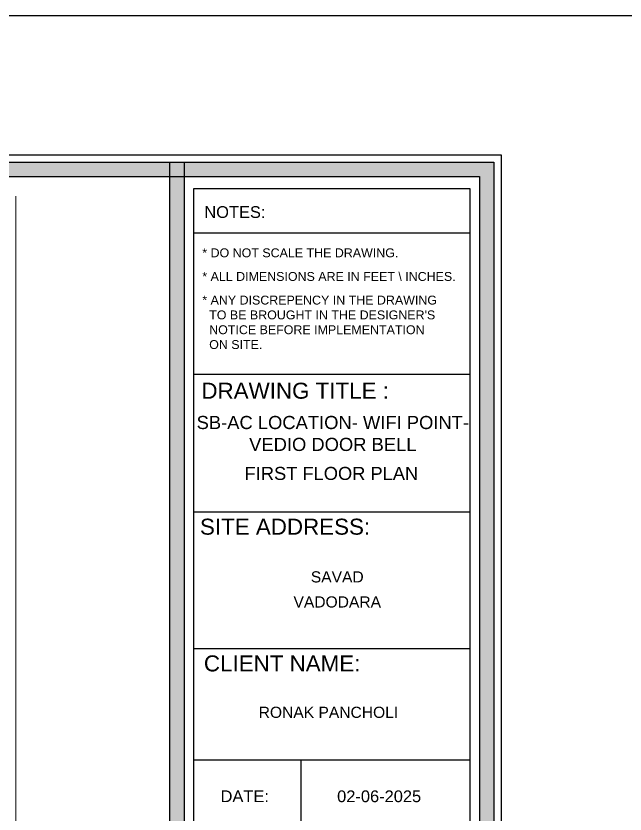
# Model space of a CAD drawing. Header units: millimetres. Extents: x 56222 to 3066687, y -650199 to -121287.
# Drawn here: x 148885.6 to 149117.2, y -179685.1 to -179381.5 of the extents above; entities that cross this region are included whole.
import ezdxf
from ezdxf.enums import TextEntityAlignment as Align

# ---------------------------------------------------------------- set-up
doc = ezdxf.new("R2010")
doc.units = ezdxf.units.MM
doc.header["$MEASUREMENT"] = 0
for name, color, linetype, lineweight in [('GROUND FLOOR', 7, 'Continuous', 9), ('NAME PLATE', 7, 'Continuous', 25), ('XX~SLAB ( BEAM )~ ( DIM )', 7, 'Continuous', 9)]:
    doc.layers.add(name, color=color, linetype=linetype, lineweight=lineweight)
doc.layers.add('GROUND FLOOR  ( Text )', color=251, linetype='Continuous')
doc.styles.add('Arial', font='arial.ttf')

# ---------------------------------------------------------------- blocks, each defined once
blk = doc.blocks.new('LAYOUT FILE')
at = {"layer": 'NAME PLATE', "true_color": 0xd39e00}
h = blk.add_hatch(color=42, dxfattribs=at)
h.paths.add_polyline_path([(3346889.83, -513806.18), (3346889.83, -514260.7), (3347535.56, -514260.7), (3347535.56, -513806.18)])
h.paths.add_polyline_path([(3346894.36, -513810.71), (3347531.03, -513810.71), (3347531.03, -514256.17), (3346894.36, -514256.17)], flags=16)
blk.add_hatch(color=42, dxfattribs=at).paths.add_polyline_path([(3347433.6, -514256.17), (3347438.13, -514256.17), (3347438.13, -513806.18), (3347433.6, -513806.18)])
at = {"layer": 'NAME PLATE', "color": 42, "true_color": 0xd39e00}
for p, q in [((3347527.96, -513828.55), (3347441.2, -513828.55)), ((3347527.96, -513872.99), (3347441.2, -513872.99)), ((3347527.96, -513916.26), (3347441.2, -513916.26)), ((3347527.96, -513959.27), (3347441.2, -513959.27)), ((3347527.96, -513994.31), (3347441.2, -513994.31)), ((3347474.77, -513994.31), (3347474.77, -514044.12))]:
    blk.add_line(p, q, dxfattribs=at)
for points in [[(3346887.56, -513803.91), (3347537.83, -513803.91), (3347537.83, -514262.96), (3346887.56, -514262.96)], [(3346889.83, -513806.18), (3347535.56, -513806.18), (3347535.56, -514260.7), (3346889.83, -514260.7)], [(3347433.6, -514256.17), (3347433.6, -513806.18), (3347438.13, -513806.18), (3347438.13, -514256.17)], [(3346894.36, -513810.71), (3347531.03, -513810.71), (3347531.03, -514256.17), (3346894.36, -514256.17)], [(3347441.2, -514252.44), (3347441.2, -513814.44), (3347527.96, -513814.44), (3347527.96, -514252.44)]]:
    blk.add_lwpolyline(points, close=True, dxfattribs=at)
at = {"layer": 'NAME PLATE', "style": 'Arial'}
for s, height, p in [('NOTES:', 3.699, (3347454.07, -513823.73)), ('DRAWING TITLE : ', 5.0338, (3347474.01, -513880.61)), ('SITE ADDRESS:', 5.0338, (3347469.85, -513923.39)), ('CLIENT NAME:', 5.0338, (3347468.93, -513966.4)), ('DATE:', 3.699, (3347457.17, -514007.54)), ('02-06-2025', 3.699, (3347499.44, -514007.54))]:
    blk.add_text(s, height=height, dxfattribs=at).set_placement(p, align=Align.CENTER)
at = {"layer": 'NAME PLATE', "char_height": 2.7974, "width": 108.0765, "attachment_point": 1, "style": 'Arial'}
for s, insert in [('* DO NOT SCALE THE DRAWING.', (3347443.82, -513833.31, 0)), ('* ALL DIMENSIONS ARE IN FEET \\\\ INCHES.', (3347443.82, -513840.75, 0)), ("* ANY DISCREPENCY IN THE DRAWING \\P  TO BE BROUGHT IN THE DESIGNER'S\\P  NOTICE BEFORE IMPLEMENTATION \\P  ON SITE.", (3347443.82, -513848.18, 0))]:
    blk.add_mtext(s, dxfattribs=dict(at, insert=insert))

msp = doc.modelspace()

# ---------------------------------------------------------------- linework, layer by layer
at = {"layer": 'GROUND FLOOR'}
msp.add_line((148885.6157, -179450.0543), (148885.6157, -179970.9871), dxfattribs=at)
at = {"layer": 'XX~SLAB ( BEAM )~ ( DIM )', "color": 3, "lineweight": 30}
msp.add_lwpolyline([(150043.8659, -179381.5104), (147260.9808, -179381.5104), (147260.9808, -180034.5679), (150043.8659, -180034.5679)], close=True, dxfattribs=at)

# ---------------------------------------------------------------- block references
at = {"layer": 'NAME PLATE', "lineweight": 0, "xscale": 1.209046105522275, "yscale": 1.209046105522275, "zscale": 1.209046105522275}
msp.add_blockref('LAYOUT FILE', (-3898257.4398, 441778.2462, 0.1256), dxfattribs=at)

# ---------------------------------------------------------------- texts
at = {"layer": 'GROUND FLOOR  ( Text )', "insert": (149006.1077, -179540.3555), "char_height": 5, "width": 121.249347, "attachment_point": 5, "style": 'Arial'}
msp.add_mtext('SB-AC LOCATION- WIFI POINT- VEDIO DOOR BELL', dxfattribs=at)
at = {"layer": 'NAME PLATE', "style": 'Arial'}
for s, height, p in [('FIRST FLOOR PLAN', 4.972924, (149005.5615, -179558.0078)), (' SAVAD ', 4.24568, (149007.7956, -179596.9974, 0.1256)), ('VADODARA', 4.24568, (149007.7956, -179606.529, 0.1256)), ('RONAK PANCHOLI    ', 4.245682, (149007.7336, -179648.5102, 0.1256))]:
    msp.add_text(s, height=height, dxfattribs=at).set_placement(p, align=Align.CENTER)

doc.saveas('drawing.dxf')
